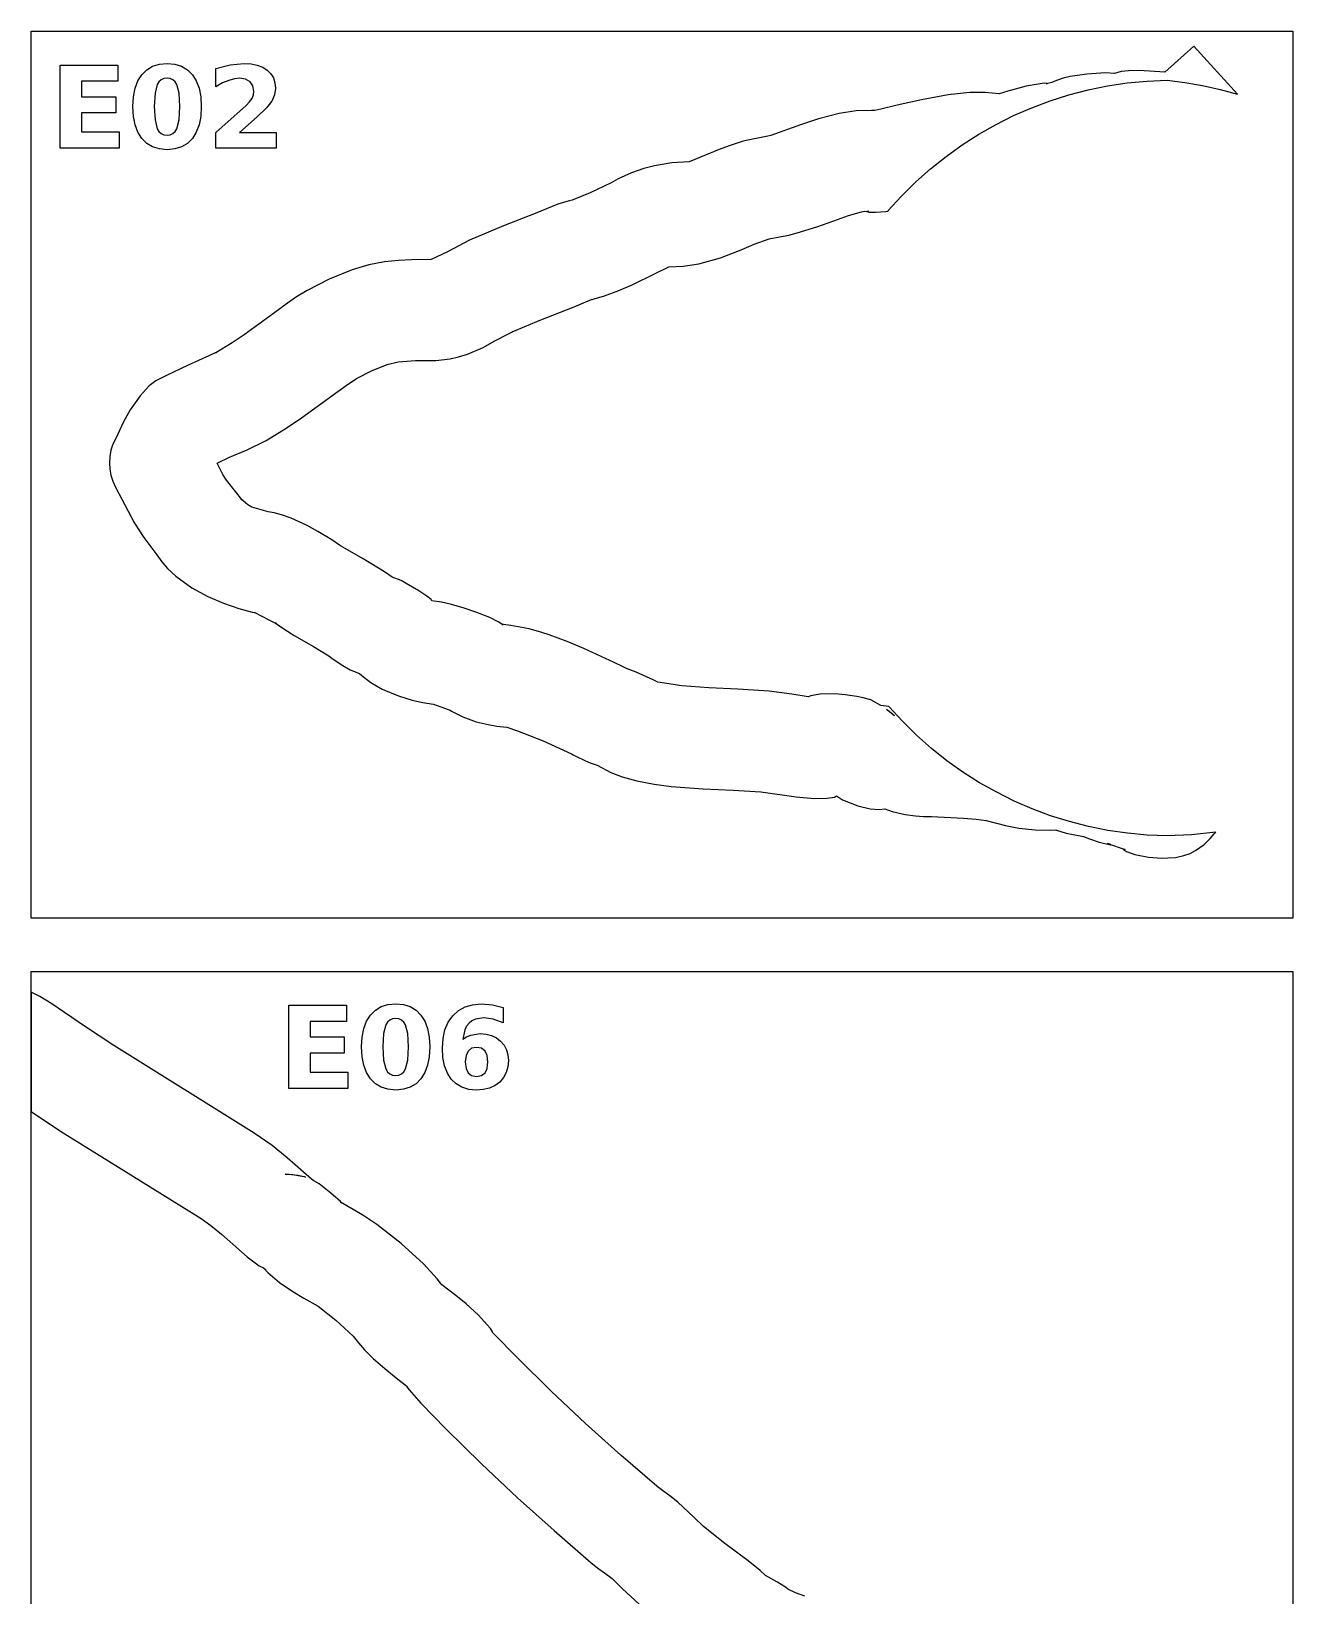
# Model space of a CAD drawing. Extents: x 1 to 512, y 1 to 4431.
# Drawn here: x 1.1 to 251.1, y 3021 to 3331 of the extents above; entities that cross this region are included whole.
import ezdxf

# ---------------------------------------------------------------- set-up
doc = ezdxf.new("R2010")
doc.units = 0

msp = doc.modelspace()

# ---------------------------------------------------------------- linework, layer by layer
at = {"layer": 'decoupage'}
for p, q in [((1.141, 3331.04), (251.141, 3331.04)), ((1.141, 3155.27), (1.141, 3331.04)), ((251.141, 3331.04), (251.141, 3155.27)), ((231.565, 3328.12), (225.78, 3322.938)), ((240.168, 3318.549), (231.565, 3328.12)), ((6.842, 3324.35), (18.297, 3324.35)), ((6.842, 3307.89), (6.842, 3324.35)), ((18.297, 3324.35), (18.297, 3321.15)), ((24.012, 3323.401453), (25.173, 3324.097375)), ((25.173, 3324.097375), (26.52, 3324.514859)), ((26.52, 3324.514859), (28.053, 3324.654)), ((28.053, 3324.654), (29.581328, 3324.514859)), ((29.581328, 3324.514859), (30.924875, 3324.097375)), ((30.924875, 3324.097375), (32.083734, 3323.401453)), ((37.733, 3323.68), (40.566, 3324.396)), ((40.566, 3324.396), (43.311, 3324.65)), ((43.311, 3324.65), (44.705234, 3324.568641)), ((44.705234, 3324.568641), (45.934375, 3324.324625)), ((45.934375, 3324.324625), (46.998328, 3323.918047)), ((46.998328, 3323.918047), (47.897, 3323.349)), ((18.297, 3321.15), (11.087, 3321.15)), ((11.087, 3321.15), (11.087, 3318.08)), ((21.714, 3319.739875), (22.26525, 3321.201328)), ((22.26525, 3321.201328), (23.037, 3322.427)), ((23.037, 3322.427), (24.012, 3323.401453)), ((26.442844, 3321.038453), (26.102, 3320.484)), ((26.88175, 3321.434375), (26.442844, 3321.038453)), ((27.418531, 3321.671859), (26.88175, 3321.434375)), ((28.053, 3321.751), (27.418531, 3321.671859)), ((28.68675, 3321.671859), (28.053, 3321.751)), ((29.2215, 3321.434375), (28.68675, 3321.671859)), ((29.65725, 3321.038453), (29.2215, 3321.434375)), ((29.994, 3320.484), (29.65725, 3321.038453)), ((32.083734, 3323.401453), (33.058, 3322.427)), ((33.058, 3322.427), (33.82975, 3321.201328)), ((33.82975, 3321.201328), (34.381, 3319.739875)), ((37.733, 3320.061), (37.733, 3323.68)), ((39.036625, 3320.793625), (37.733, 3320.061)), ((40.257, 3321.317), (39.036625, 3320.793625)), ((41.39025, 3321.639625), (40.257, 3321.317)), ((42.429, 3321.747), (41.39025, 3321.639625)), ((43.589375, 3321.57075), (42.429, 3321.747)), ((44.491, 3321.042), (43.589375, 3321.57075)), ((45.077375, 3320.223), (44.491, 3321.042)), ((47.897, 3323.349), (48.615672, 3322.634625)), ((48.615672, 3322.634625), (49.129125, 3321.792)), ((49.129125, 3321.792), (49.437266, 3320.821125)), ((49.437266, 3320.821125), (49.54, 3319.722)), ((201.9065, 3320.737875), (198.321, 3320.166)), ((202.489969, 3320.724422), (201.9065, 3320.737875)), ((203.399125, 3320.897125), (202.33, 3320.607)), ((202.33, 3320.607), (202.489969, 3320.724422)), ((204.352, 3321.32), (203.399125, 3320.897125)), ((205.656594, 3321.770969), (204.352, 3321.32)), ((207.02475, 3322.092), (205.656594, 3321.770969)), ((210.338, 3322.57), (207.02475, 3322.092)), ((214.050125, 3322.798), (210.338, 3322.57)), ((215.828, 3322.66), (214.050125, 3322.798)), ((214.436823, 3320.216657), (218.335367, 3320.796596)), ((217.133875, 3323.03775), (215.828, 3322.66)), ((218.627984, 3323.201125), (217.133875, 3323.03775)), ((218.335367, 3320.796596), (222.275571, 3321.169537)), ((220.686, 3323.243), (218.627984, 3323.201125)), ((225.78, 3322.938), (220.686, 3323.243)), ((222.275571, 3321.169537), (226.25, 3321.332)), ((226.25, 3321.332), (229.776094, 3320.887453)), ((229.776094, 3320.887453), (233.275, 3320.274625)), ((11.087, 3318.08), (17.867, 3318.08)), ((17.867, 3318.08), (17.867, 3314.87)), ((21.273, 3316.11), (21.38325, 3318.042734)), ((21.38325, 3318.042734), (21.714, 3319.739875)), ((25.664125, 3318.7695), (25.518, 3316.14)), ((26.102, 3320.484), (25.664125, 3318.7695)), ((30.431875, 3318.7695), (29.994, 3320.484)), ((30.578, 3316.14), (30.431875, 3318.7695)), ((34.381, 3319.739875), (34.71175, 3318.042734)), ((34.71175, 3318.042734), (34.822, 3316.11)), ((44.397, 3317.03125), (44.887, 3317.734)), ((44.887, 3317.734), (45.176375, 3318.442625)), ((45.273, 3319.179), (45.077375, 3320.223)), ((45.176375, 3318.442625), (45.273, 3319.179)), ((49.366125, 3318.42075), (48.845, 3317.208)), ((49.54, 3319.722), (49.366125, 3318.42075)), ((182.881, 3318.442), (177.568625, 3317.4315)), ((187.125891, 3318.901813), (182.881, 3318.442)), ((190.198625, 3318.90225), (187.125891, 3318.901813)), ((192.987, 3318.647), (190.198625, 3318.90225)), ((194.655, 3319.196875), (192.987, 3318.647)), ((198.321, 3320.166), (194.655, 3319.196875)), ((203.065508, 3317.269678), (206.794458, 3318.449716)), ((206.794458, 3318.449716), (210.587375, 3319.433203)), ((210.587375, 3319.433203), (214.436823, 3320.216657)), ((233.275, 3320.274625), (236.740906, 3319.494734)), ((236.740906, 3319.494734), (240.168, 3318.549)), ((17.867, 3314.87), (11.087, 3314.87)), ((11.087, 3314.87), (11.087, 3311.1)), ((21.38325, 3314.181344), (21.273, 3316.11)), ((25.518, 3316.14), (25.664125, 3313.480375)), ((30.431875, 3313.480375), (30.578, 3316.14)), ((30.578, 3316.14), (30.578, 3316.14)), ((34.822, 3316.11), (34.71175, 3314.181344)), ((34.822, 3316.11), (34.822, 3316.11)), ((37.689, 3311.01), (43.697, 3316.312)), ((43.697, 3316.312), (44.397, 3317.03125)), ((47.76775, 3315.85225), (45.924, 3314.099)), ((48.845, 3317.208), (47.76775, 3315.85225)), ((161.247, 3314.752), (157.188781, 3313.6635)), ((164.611875, 3315.253875), (161.247, 3314.752)), ((167.688, 3315.35), (164.611875, 3315.253875)), ((167.698, 3315.347), (167.688, 3315.35)), ((168.352, 3315.347), (167.698, 3315.347)), ((169.495, 3315.622), (168.352, 3315.347)), ((172.766, 3316.4), (169.495, 3315.622)), ((172.776, 3316.397), (172.766, 3316.4)), ((177.568625, 3317.4315), (172.776, 3316.397)), ((195.82925, 3314.333875), (199.40796, 3315.89657)), ((199.40796, 3315.89657), (203.065508, 3317.269678)), ((21.714, 3312.48575), (21.38325, 3314.181344)), ((22.26525, 3311.023031), (21.714, 3312.48575)), ((25.664125, 3313.480375), (26.102, 3311.741)), ((26.102, 3311.741), (26.442844, 3311.181297)), ((29.653312, 3311.181297), (29.994, 3311.741)), ((29.994, 3311.741), (30.431875, 3313.480375)), ((34.381, 3312.48575), (33.82975, 3311.023031)), ((34.71175, 3314.181344), (34.381, 3312.48575)), ((45.924, 3314.099), (42.407, 3311.01)), ((153.61075, 3312.46925), (147.698, 3310.383)), ((157.188781, 3313.6635), (153.61075, 3312.46925)), ((188.938086, 3310.65365), (192.336813, 3312.585074)), ((192.336813, 3312.585074), (195.82925, 3314.333875)), ((11.087, 3311.1), (18.539, 3311.1)), ((18.539, 3311.1), (18.539, 3307.89)), ((23.037, 3309.793), (22.26525, 3311.023031)), ((24.012, 3308.823641), (23.037, 3309.793)), ((25.173, 3308.131125), (24.012, 3308.823641)), ((26.442844, 3311.181297), (26.88175, 3310.781625)), ((26.88175, 3310.781625), (27.418531, 3310.541891)), ((27.418531, 3310.541891), (28.053, 3310.462)), ((28.053, 3310.462), (28.682813, 3310.541891)), ((28.682813, 3310.541891), (29.21625, 3310.781625)), ((29.21625, 3310.781625), (29.653312, 3311.181297)), ((32.083734, 3308.823641), (30.924875, 3308.131125)), ((33.058, 3309.793), (32.083734, 3308.823641)), ((33.82975, 3311.023031), (33.058, 3309.793)), ((37.689, 3307.89), (37.689, 3311.01)), ((42.407, 3311.01), (49.65, 3311.01)), ((49.65, 3311.01), (49.65, 3307.89)), ((139.461875, 3308.33375), (137.47, 3307.59)), ((142.044, 3309.178), (139.461875, 3308.33375)), ((142.845, 3309.373), (142.044, 3309.178)), ((145.466, 3309.899), (142.845, 3309.373)), ((147.091, 3310.235), (145.466, 3309.899)), ((147.698, 3310.383), (147.091, 3310.235)), ((182.4515, 3306.256859), (185.640503, 3308.543085)), ((185.640503, 3308.543085), (188.938086, 3310.65365)), ((18.539, 3307.89), (6.842, 3307.89)), ((26.52, 3307.715547), (25.173, 3308.131125)), ((28.053, 3307.577), (26.52, 3307.715547)), ((29.581328, 3307.715547), (28.053, 3307.577)), ((30.924875, 3308.131125), (29.581328, 3307.715547)), ((49.65, 3307.89), (37.689, 3307.89)), ((131.524, 3305.144), (128.117625, 3304.984375)), ((133.77475, 3306.0835), (131.524, 3305.144)), ((137.47, 3307.59), (133.77475, 3306.0835)), ((179.378513, 3303.798456), (182.4515, 3306.256859)), ((120.116, 3302.979), (117.471875, 3301.77325)), ((122.506072, 3303.824623), (120.116, 3302.979)), ((124.644203, 3304.408109), (122.506072, 3303.824623)), ((128.117625, 3304.984375), (124.644203, 3304.408109)), ((176.428977, 3301.171357), (179.378513, 3303.798456)), ((111.871, 3299.0165), (108.324, 3297.56)), ((116.057, 3301.016), (111.871, 3299.0165)), ((117.471875, 3301.77325), (116.057, 3301.016)), ((173.610327, 3298.379045), (176.428977, 3301.171357)), ((105.517, 3296.748), (101.003, 3294.924)), ((107.7365, 3297.44725), (105.517, 3296.748)), ((108.324, 3297.56), (107.7365, 3297.44725)), ((170.93, 3295.425), (173.610327, 3298.379045)), ((101.003, 3294.924), (94.72625, 3292.47525)), ((156.79875, 3292.288297), (160.177, 3293.480375)), ((160.177, 3293.480375), (163.12925, 3294.511766)), ((163.12925, 3294.511766), (165.702, 3295.25)), ((165.702, 3295.25), (166.33925, 3295.41425)), ((166.33925, 3295.41425), (167.101, 3295.355)), ((167.101, 3295.355), (166.753031, 3295.3)), ((166.753031, 3295.3), (167.2085, 3295.1925)), ((167.2085, 3295.1925), (168.459719, 3295.16375)), ((168.459719, 3295.16375), (170.499, 3295.345)), ((170.499, 3295.345), (170.9875, 3295.416875)), ((170.9875, 3295.416875), (170.93, 3295.425)), ((88.001, 3289.617), (83.622, 3287.35)), ((94.72625, 3292.47525), (88.001, 3289.617)), ((144.409, 3288.824), (147.368, 3289.875)), ((147.368, 3289.875), (149.458, 3290.297)), ((149.458, 3290.297), (151.247, 3290.666)), ((151.247, 3290.666), (152.948, 3291.068)), ((152.948, 3291.068), (156.79875, 3292.288297)), ((83.622, 3287.35), (80.414, 3285.8)), ((137.765, 3286.135), (141.83025, 3287.703375)), ((141.83025, 3287.703375), (144.409, 3288.824)), ((64.737, 3283.786), (60.190625, 3281.89925)), ((68.027922, 3284.780687), (64.737, 3283.786)), ((71.114375, 3285.35275), (68.027922, 3284.780687)), ((73.948641, 3285.634937), (71.114375, 3285.35275)), ((76.483, 3285.76), (73.948641, 3285.634937)), ((80.414, 3285.8), (76.483, 3285.76)), ((124.792, 3283.015), (127.478, 3284.375)), ((127.478, 3284.375), (130.302875, 3284.502375)), ((130.302875, 3284.502375), (133.460609, 3284.978141)), ((133.460609, 3284.978141), (137.765, 3286.135)), ((60.190625, 3281.89925), (55.798, 3279.663)), ((117.609859, 3279.681344), (120.219125, 3280.81375)), ((120.219125, 3280.81375), (124.792, 3283.015)), ((53.694156, 3278.393781), (51.90475, 3277.17125)), ((55.798, 3279.663), (53.694156, 3278.393781)), ((108.382, 3276.326), (112.294, 3277.922)), ((112.290141, 3277.896016), (112.705625, 3277.988625)), ((112.294, 3277.922), (112.290141, 3277.896016)), ((112.705625, 3277.988625), (114.765, 3278.617)), ((114.765, 3278.617), (117.609859, 3279.681344)), ((49.114, 3275.122), (43.342375, 3270.908375)), ((51.90475, 3277.17125), (49.114, 3275.122)), ((102.106, 3273.86725), (108.382, 3276.326)), ((92.909, 3269.625), (95.55675, 3270.997875)), ((95.55675, 3270.997875), (96.379344, 3271.426828)), ((96.379344, 3271.426828), (96.520699, 3271.505689)), ((96.427, 3271.467), (102.106, 3273.86725)), ((96.520699, 3271.505689), (96.427, 3271.467)), ((40.962391, 3269.283953), (37.708, 3267.321)), ((43.342375, 3270.908375), (40.962391, 3269.283953)), ((87.566, 3267.051), (90.71525, 3268.400625)), ((90.71525, 3268.400625), (92.909, 3269.625)), ((32.206, 3264.86), (27.948, 3262.802)), ((36.31825, 3266.743), (32.206, 3264.86)), ((37.588281, 3267.313344), (36.31825, 3266.743)), ((37.821285, 3267.402285), (37.588281, 3267.313344)), ((37.708, 3267.321), (37.821285, 3267.402285)), ((68.57025, 3263.724125), (71.691, 3265.02)), ((71.691, 3265.02), (73.882625, 3265.531875)), ((73.882625, 3265.531875), (77.257, 3265.764)), ((77.257, 3265.764), (81.2895, 3265.787625)), ((81.2895, 3265.787625), (84.187562, 3266.132859)), ((84.187562, 3266.132859), (85.821773, 3266.503881)), ((85.821773, 3266.503881), (87.566, 3267.051)), ((25.835375, 3261.785), (24.502828, 3260.749719)), ((27.948, 3262.802), (25.835375, 3261.785)), ((63.571625, 3260.867375), (65.568, 3262.195)), ((65.568, 3262.195), (68.57025, 3263.724125)), ((22.735, 3258.815), (20.747078, 3256.040719)), ((24.502828, 3260.749719), (22.735, 3258.815)), ((54.682125, 3254.42275), (60.673, 3258.783)), ((60.673, 3258.783), (63.571625, 3260.867375)), ((20.747078, 3256.040719), (19.393375, 3253.624)), ((19.393375, 3253.624), (17.872, 3250.362)), ((51.656828, 3252.37275), (54.682125, 3254.42275)), ((17.872, 3250.362), (17.325633, 3249.208189)), ((43.906625, 3248.08975), (47.687, 3249.971)), ((47.687, 3249.971), (51.656828, 3252.37275)), ((16.698836, 3246.77949), (16.6185, 3245.534625)), ((16.934562, 3248.009016), (16.698836, 3246.77949)), ((17.325633, 3249.208189), (16.934562, 3248.009016)), ((37.97, 3245.432), (40.439, 3246.615)), ((40.439, 3246.615), (43.906625, 3248.08975)), ((16.6185, 3245.534625), (16.693602, 3244.289432)), ((16.693602, 3244.289432), (16.924187, 3243.058922)), ((39.132, 3243.232), (37.97, 3245.432)), ((39.858875, 3242.067375), (39.132, 3243.232)), ((16.924187, 3243.058922), (17.310305, 3241.858107)), ((17.310305, 3241.858107), (17.852, 3240.702)), ((17.852, 3240.702), (21.623, 3233.567)), ((41.605, 3239.846), (39.858875, 3242.067375)), ((42.88525, 3238.276375), (41.605, 3239.846)), ((44.044156, 3237.204875), (42.661, 3238.365)), ((42.661, 3238.365), (42.971875, 3238.123203)), ((42.971875, 3238.123203), (42.88525, 3238.276375)), ((44.8245, 3236.713), (44.044156, 3237.204875)), ((48.068, 3235.793), (44.8245, 3236.713)), ((49.295625, 3235.5755), (48.068, 3235.793)), ((50.716109, 3235.197594), (49.295625, 3235.5755)), ((52.636, 3234.527), (50.716109, 3235.197594)), ((55.789125, 3233.073375), (52.636, 3234.527)), ((21.623, 3233.567), (23.446, 3230.683875)), ((23.446, 3230.683875), (26.025, 3227.308)), ((57.944, 3231.877), (55.789125, 3233.073375)), ((60.68975, 3230.266875), (57.944, 3231.877)), ((62.222, 3229.193), (60.68975, 3230.266875)), ((62.392, 3229.038), (62.222, 3229.193)), ((63.368, 3228.514), (62.392, 3229.038)), ((66.943625, 3226.502125), (63.368, 3228.514)), ((26.025, 3227.308), (27.02825, 3225.88675)), ((27.02825, 3225.88675), (28.147031, 3224.598437)), ((28.147031, 3224.598437), (29.803, 3223.054)), ((71.171, 3223.927), (66.943625, 3226.502125)), ((29.803, 3223.054), (32.949031, 3220.753109)), ((72.648, 3222.865), (71.171, 3223.927)), ((74.441625, 3222.2065), (72.648, 3222.865)), ((75.423, 3221.611), (74.441625, 3222.2065)), ((77.922875, 3220.166781), (75.423, 3221.611)), ((32.949031, 3220.753109), (36.1125, 3219.000375)), ((36.1125, 3219.000375), (39.236969, 3217.677203)), ((79.53625, 3219.10225), (77.922875, 3220.166781)), ((80.37525, 3218.437094), (79.53625, 3219.10225)), ((80.552, 3218.191), (80.37525, 3218.437094)), ((39.236969, 3217.677203), (42.266, 3216.665)), ((42.266, 3216.665), (44.887, 3215.949)), ((44.887, 3215.949), (45.388156, 3215.858375)), ((45.388156, 3215.858375), (45.342, 3215.917)), ((45.342, 3215.917), (48.35, 3214.339)), ((82.4615, 3217.87425), (80.552, 3218.191)), ((84.397531, 3217.4485), (82.4615, 3217.87425)), ((86.948, 3216.719), (84.397531, 3217.4485)), ((89.267625, 3215.947625), (86.948, 3216.719)), ((92.017, 3214.844), (89.267625, 3215.947625)), ((48.35, 3214.339), (49.65575, 3213.65375)), ((49.65575, 3213.65375), (49.484, 3213.78)), ((49.484, 3213.78), (50.5715, 3212.993375)), ((50.5715, 3212.993375), (53.267, 3211.261)), ((93.646375, 3214.011375), (92.017, 3214.844)), ((94.606, 3213.418), (93.646375, 3214.011375)), ((94.751, 3213.448), (94.48275, 3213.49975)), ((94.48275, 3213.49975), (94.606, 3213.418)), ((96.171125, 3213.281), (94.751, 3213.448)), ((99.827, 3212.616), (96.171125, 3213.281)), ((102.30475, 3211.921375), (99.827, 3212.616)), ((53.267, 3211.261), (57.060125, 3209.101875)), ((57.060125, 3209.101875), (60.08, 3207.29)), ((103.782, 3211.403), (102.30475, 3211.921375)), ((107.342734, 3210.110172), (103.782, 3211.403)), ((110.658125, 3208.720875), (107.342734, 3210.110172)), ((60.08, 3207.29), (60.702125, 3206.803875)), ((60.702125, 3206.803875), (62.549, 3205.567)), ((116.677, 3205.936), (110.658125, 3208.720875)), ((118.306, 3205.137), (116.677, 3205.936)), ((62.549, 3205.567), (64.35075, 3204.51925)), ((64.35075, 3204.51925), (66.193, 3203.776)), ((66.193, 3203.776), (66.96475, 3203.097016)), ((66.96475, 3203.097016), (68.41225, 3202.002625)), ((119.103, 3204.764), (118.306, 3205.137)), ((121.035, 3204.037), (119.103, 3204.764)), ((124.40275, 3202.511875), (121.035, 3204.037)), ((68.41225, 3202.002625), (70.678375, 3200.682672)), ((70.678375, 3200.682672), (73.906, 3199.327)), ((125.297, 3202.033), (124.40275, 3202.511875)), ((130.095562, 3201.312906), (125.297, 3202.033)), ((135.397, 3200.92225), (130.095562, 3201.312906)), ((141.163437, 3200.642219), (135.397, 3200.92225)), ((147.357, 3200.254), (141.163437, 3200.642219)), ((151.86625, 3199.683), (147.357, 3200.254)), ((155.138, 3199.154), (151.86625, 3199.683)), ((160.453484, 3199.728172), (157.401875, 3199.659375)), ((162.443826, 3199.562256), (160.453484, 3199.728172)), ((73.906, 3199.327), (76.612609, 3198.502031)), ((76.612609, 3198.502031), (78.695875, 3198.03875)), ((78.695875, 3198.03875), (80.836, 3197.685)), ((80.836, 3197.685), (83.746, 3196.641)), ((83.746, 3196.641), (84.131, 3196.492)), ((155.618328, 3199.350391), (155.138, 3199.154)), ((157.401875, 3199.659375), (155.618328, 3199.350391)), ((164.738, 3199.204), (162.443826, 3199.562256)), ((166.04, 3198.945), (164.738, 3199.204)), ((167.549, 3198.515), (166.04, 3198.945)), ((169.507, 3197.433), (167.549, 3198.515)), ((171.097, 3197.219), (169.507, 3197.433)), ((170.617, 3196.65), (170.904375, 3196.50225)), ((172.19, 3195.385), (170.617, 3196.65)), ((170.617, 3196.65), (170.617, 3196.65)), ((173.777847, 3194.290187), (171.097, 3197.219)), ((84.131, 3196.492), (84.443, 3196.272)), ((84.443, 3196.272), (86.648, 3195.157875)), ((86.648, 3195.157875), (89.33, 3194.208)), ((89.33, 3194.208), (91.656156, 3193.646062)), ((91.656156, 3193.646062), (93.42825, 3193.35375)), ((170.904375, 3196.50225), (171.752, 3195.834)), ((171.752, 3195.834), (172.19, 3195.385)), ((176.595117, 3191.522148), (173.777847, 3194.290187)), ((93.42825, 3193.35375), (95.383, 3193.128)), ((95.383, 3193.128), (97.502, 3192.427)), ((97.502, 3192.427), (102.57475, 3190.423)), ((102.57475, 3190.423), (108.213, 3187.825)), ((179.54147, 3188.918302), (176.595117, 3191.522148)), ((108.213, 3187.825), (108.223328, 3187.817313)), ((108.223328, 3187.817313), (108.515375, 3187.6735)), ((108.515375, 3187.6735), (109.486, 3187.198)), ((182.609562, 3186.482063), (179.54147, 3188.918302)), ((109.486, 3187.198), (111.732, 3186.155)), ((111.732, 3186.155), (113.303, 3185.576)), ((113.303, 3185.576), (116.010375, 3184.164625)), ((185.792054, 3184.216847), (182.609562, 3186.482063)), ((189.081602, 3182.12607), (185.792054, 3184.216847)), ((116.010375, 3184.164625), (118.255109, 3183.268484)), ((118.255109, 3183.268484), (121.168, 3182.472)), ((121.168, 3182.472), (124.590875, 3181.842318)), ((124.590875, 3181.842318), (127.927312, 3181.391922)), ((127.927312, 3181.391922), (134.31425, 3180.876875)), ((192.470864, 3180.213149), (189.081602, 3182.12607)), ((134.31425, 3180.876875), (140.275562, 3180.622641)), ((140.275562, 3180.622641), (145.758, 3180.325)), ((145.758, 3180.325), (152.701, 3179.311)), ((152.701, 3179.311), (156.361281, 3179.014141)), ((156.361281, 3179.014141), (158.88475, 3179.057125)), ((158.88475, 3179.057125), (160.322594, 3179.272047)), ((160.322594, 3179.272047), (160.726, 3179.491)), ((160.726, 3179.491), (161.887, 3178.743)), ((161.887, 3178.743), (164.930062, 3177.536187)), ((195.9525, 3178.4815), (192.470864, 3180.213149)), ((199.519167, 3176.934538), (195.9525, 3178.4815)), ((164.930062, 3177.536187), (167.38775, 3176.947)), ((167.38775, 3176.947), (169.195562, 3176.797312)), ((169.195562, 3176.797312), (170.289, 3176.909)), ((170.289, 3176.909), (171.76375, 3176.418)), ((171.76375, 3176.418), (174.32, 3175.837)), ((174.32, 3175.837), (176.413406, 3175.528563)), ((176.413406, 3175.528563), (177.997, 3175.42525)), ((177.997, 3175.42525), (179.58, 3175.438)), ((179.58, 3175.438), (185.90375, 3175.084375)), ((185.90375, 3175.084375), (188.373844, 3174.915859)), ((188.373844, 3174.915859), (190.369, 3174.628)), ((203.163523, 3175.57568), (199.519167, 3176.934538)), ((206.878228, 3174.408341), (203.163523, 3175.57568)), ((190.369, 3174.628), (194.210625, 3173.6465)), ((194.210625, 3173.6465), (196.889359, 3173.126125)), ((196.889359, 3173.126125), (200.084, 3172.803)), ((200.084, 3172.803), (203.1215, 3172.6855)), ((203.1215, 3172.6855), (204.197, 3172.763)), ((204.197, 3172.763), (204.338, 3172.703)), ((204.338, 3172.703), (206.267, 3172.147)), ((206.267, 3172.147), (209.652, 3171.469)), ((210.655937, 3173.435938), (206.878228, 3174.408341)), ((214.489312, 3172.661886), (210.655937, 3173.435938)), ((218.371008, 3172.089602), (214.489312, 3172.661886)), ((222.293685, 3171.722501), (218.371008, 3172.089602)), ((231.090375, 3171.788125), (226.25, 3171.564)), ((235.906, 3172.328), (231.090375, 3171.788125)), ((234.801078, 3171.055047), (235.542, 3172.001)), ((235.542, 3172.001), (235.906, 3172.328)), ((209.652, 3171.469), (210.862375, 3170.970125)), ((210.862375, 3170.970125), (212.81, 3170.364)), ((212.81, 3170.364), (214.99675, 3169.830125)), ((215.061969, 3169.867453), (214.443, 3170.098)), ((214.443, 3170.098), (217.933, 3168.887)), ((214.99675, 3169.830125), (215.114941, 3169.824186)), ((215.114941, 3169.824186), (215.061969, 3169.867453)), ((217.933, 3168.887), (217.598687, 3168.89775)), ((217.598687, 3168.89775), (218.2165, 3168.4945)), ((226.25, 3171.564), (222.293685, 3171.722501)), ((231.876609, 3168.653141), (233.600125, 3169.859625)), ((233.600125, 3169.859625), (234.801078, 3171.055047)), ((218.2165, 3168.4945), (219.848312, 3167.90375)), ((219.848312, 3167.90375), (222.556, 3167.352)), ((222.556, 3167.352), (225.225625, 3167.14375)), ((225.225625, 3167.14375), (226.414, 3167.252)), ((226.414, 3167.252), (227.8815, 3167.3235)), ((227.8815, 3167.3235), (229.568, 3167.674)), ((229.568, 3167.674), (230.79935, 3168.120252)), ((230.79935, 3168.120252), (231.876609, 3168.653141)), ((251.141, 3155.27), (1.141, 3155.27)), ((1.141, 3144.69), (251.141, 3144.69)), ((1.141, 2720.38), (1.141, 3144.69)), ((251.141, 3144.69), (251.141, 2720.38)), ((1.14, 3140.625), (1.138, 3140.62)), ((1.138, 3140.62), (1.138, 3116.96)), ((2.81875, 3139.717), (1.14, 3140.625)), ((5.237, 3138.263), (2.81875, 3139.717)), ((11.680375, 3133.889125), (5.237, 3138.263)), ((52.155, 3138), (63.609, 3138)), ((52.155, 3121.54), (52.155, 3138)), ((63.609, 3138), (63.609, 3134.79)), ((69.325, 3137.041453), (70.486, 3137.737375)), ((70.486, 3137.737375), (71.833, 3138.154859)), ((71.833, 3138.154859), (73.366, 3138.294)), ((73.366, 3138.294), (74.894328, 3138.154859)), ((74.894328, 3138.154859), (76.237875, 3137.737375)), ((76.237875, 3137.737375), (77.396734, 3137.041453)), ((85.791578, 3136.953438), (87.107375, 3137.68375)), ((87.107375, 3137.68375), (88.613484, 3138.121938)), ((88.613484, 3138.121938), (90.31, 3138.268)), ((90.31, 3138.268), (92.515, 3138.092)), ((92.515, 3138.092), (94.632, 3137.563)), ((63.609, 3134.79), (56.399, 3134.79)), ((56.399, 3134.79), (56.399, 3131.73)), ((67.027, 3133.379875), (67.57825, 3134.841328)), ((67.57825, 3134.841328), (68.35, 3136.067)), ((68.35, 3136.067), (69.325, 3137.041453)), ((71.755422, 3134.678609), (71.414, 3134.124)), ((72.194625, 3135.074875), (71.755422, 3134.678609)), ((72.731516, 3135.312703), (72.194625, 3135.074875)), ((73.366, 3135.392), (72.731516, 3135.312703)), ((73.999734, 3135.312703), (73.366, 3135.392)), ((74.534375, 3135.074875), (73.999734, 3135.312703)), ((74.969828, 3134.678609), (74.534375, 3135.074875)), ((75.306, 3134.124), (74.969828, 3134.678609)), ((77.396734, 3137.041453), (78.371, 3136.067)), ((78.371, 3136.067), (79.14275, 3134.841328)), ((79.14275, 3134.841328), (79.694, 3133.379875)), ((83.127875, 3133.1665), (83.768828, 3134.65825)), ((83.768828, 3134.65825), (84.666, 3135.931)), ((84.666, 3135.931), (85.791578, 3136.953438)), ((88.477234, 3134.894734), (87.896, 3134.432)), ((89.163375, 3135.225375), (88.477234, 3134.894734)), ((90.85, 3135.49), (89.163375, 3135.225375)), ((92.658, 3135.248), (90.85, 3135.49)), ((94.632, 3134.52), (92.658, 3135.248)), ((94.632, 3137.57), (94.632, 3134.52)), ((94.632, 3137.563), (94.632, 3137.57)), ((17.469, 3130.023), (11.680375, 3133.889125)), ((56.399, 3131.73), (63.179, 3131.73)), ((63.179, 3131.73), (63.179, 3128.52)), ((66.586, 3129.75), (66.69625, 3131.682734)), ((66.69625, 3131.682734), (67.027, 3133.379875)), ((70.976125, 3132.4095), (70.83, 3129.78)), ((71.414, 3134.124), (70.976125, 3132.4095)), ((75.743875, 3132.4095), (75.306, 3134.124)), ((75.89, 3129.78), (75.743875, 3132.4095)), ((79.694, 3133.379875), (80.02475, 3131.682734)), ((80.02475, 3131.682734), (80.135, 3129.75)), ((82.743234, 3131.45575), (83.127875, 3133.1665)), ((87.057625, 3133.12775), (86.661, 3131.312)), ((86.661, 3131.312), (87.419125, 3131.783125)), ((87.421641, 3133.843813), (87.057625, 3133.12775)), ((87.419125, 3131.783125), (88.238, 3132.117)), ((87.896, 3134.432), (87.421641, 3133.843813)), ((88.238, 3132.117), (90.09, 3132.392)), ((90.09, 3132.392), (91.290937, 3132.299734)), ((91.290937, 3132.299734), (92.36925, 3132.022875)), ((92.36925, 3132.022875), (93.324938, 3131.561328)), ((93.324938, 3131.561328), (94.158, 3130.915)), ((45.324, 3112.693), (17.469, 3130.023)), ((63.179, 3128.52), (56.399, 3128.52)), ((56.399, 3128.52), (56.399, 3124.75)), ((66.69625, 3127.821344), (66.586, 3129.75)), ((70.83, 3129.78), (70.976125, 3127.12125)), ((75.743875, 3127.12125), (75.89, 3129.78)), ((75.89, 3129.78), (75.89, 3129.78)), ((80.135, 3129.75), (80.02475, 3127.821344)), ((80.135, 3129.75), (80.135, 3129.75)), ((82.615, 3129.526), (82.743234, 3131.45575)), ((82.724516, 3127.649141), (82.615, 3129.526)), ((87.708, 3128.933), (87.294875, 3128.034375)), ((88.408375, 3129.478375), (87.708, 3128.933)), ((89.384, 3129.66), (88.408375, 3129.478375)), ((90.365625, 3129.478375), (89.384, 3129.66)), ((89.384, 3129.66), (89.384, 3129.66)), ((91.06, 3128.933), (90.365625, 3129.478375)), ((91.481625, 3128.034375), (91.06, 3128.933)), ((94.158, 3130.915), (94.837875, 3130.119063)), ((94.837875, 3130.119063), (95.3235, 3129.20875)), ((95.3235, 3129.20875), (95.614875, 3128.184063)), ((67.027, 3126.12575), (66.69625, 3127.821344)), ((67.57825, 3124.663031), (67.027, 3126.12575)), ((70.976125, 3127.12125), (71.414, 3125.382)), ((71.414, 3125.382), (71.755422, 3124.822297)), ((74.965891, 3124.822297), (75.306, 3125.382)), ((75.306, 3125.382), (75.743875, 3127.12125)), ((79.694, 3126.12575), (79.14275, 3124.663031)), ((80.02475, 3127.821344), (79.694, 3126.12575)), ((83.053125, 3125.998125), (82.724516, 3127.649141)), ((83.600922, 3124.573047), (83.053125, 3125.998125)), ((87.294875, 3128.034375), (87.157, 3126.772)), ((87.157, 3126.772), (87.294875, 3125.50675)), ((87.294875, 3125.50675), (87.708, 3124.6)), ((91.06, 3124.6), (91.481625, 3125.50675)), ((91.622, 3126.772), (91.481625, 3128.034375)), ((91.481625, 3125.50675), (91.622, 3126.772)), ((95.603813, 3125.788016), (95.27925, 3124.661625)), ((95.712, 3127.045), (95.603813, 3125.788016)), ((95.614875, 3128.184063), (95.712, 3127.045)), ((56.399, 3124.75), (63.852, 3124.75)), ((63.852, 3124.75), (63.852, 3121.54)), ((68.35, 3123.433), (67.57825, 3124.663031)), ((69.325, 3122.463797), (68.35, 3123.433)), ((70.486, 3121.771625), (69.325, 3122.463797)), ((71.755422, 3124.822297), (72.194625, 3124.422625)), ((72.194625, 3124.422625), (72.731516, 3124.182891)), ((72.731516, 3124.182891), (73.366, 3124.103)), ((73.366, 3124.103), (73.995797, 3124.182891)), ((73.995797, 3124.182891), (74.529125, 3124.422625)), ((74.529125, 3124.422625), (74.965891, 3124.822297)), ((77.396734, 3122.463797), (76.237875, 3121.771625)), ((78.371, 3123.433), (77.396734, 3122.463797)), ((79.14275, 3124.663031), (78.371, 3123.433)), ((84.368, 3123.374), (83.600922, 3124.573047)), ((85.340203, 3122.429), (84.368, 3123.374)), ((86.492875, 3121.754), (85.340203, 3122.429)), ((87.708, 3124.6), (88.408375, 3124.06225)), ((88.408375, 3124.06225), (89.384, 3123.883)), ((89.384, 3123.883), (90.365625, 3124.06225)), ((90.365625, 3124.06225), (91.06, 3124.6)), ((93.981, 3122.801), (93.041813, 3122.106688)), ((94.738313, 3123.665922), (93.981, 3122.801)), ((95.27925, 3124.661625), (94.738313, 3123.665922)), ((63.852, 3121.54), (52.155, 3121.54)), ((71.833, 3121.356391), (70.486, 3121.771625)), ((73.366, 3121.218), (71.833, 3121.356391)), ((74.894328, 3121.356391), (73.366, 3121.218)), ((76.237875, 3121.771625), (74.894328, 3121.356391)), ((87.826109, 3121.349), (86.492875, 3121.754)), ((89.34, 3121.214), (87.826109, 3121.349)), ((90.721313, 3121.313188), (89.34, 3121.214)), ((91.95525, 3121.61075), (90.721313, 3121.313188)), ((93.041813, 3122.106688), (91.95525, 3121.61075)), ((1.138, 3116.96), (6.938, 3113.059)), ((6.938, 3113.059), (34.776, 3095.743)), ((48.902875, 3110.228453), (45.324, 3112.693)), ((51.878, 3107.803375), (48.902875, 3110.228453)), ((56.68, 3103.552), (51.878, 3107.803375)), ((51.453, 3104.53), (51.746875, 3104.511422)), ((53.0025, 3104.39625), (51.453, 3104.53)), ((51.453, 3104.53), (51.453, 3104.53)), ((51.746875, 3104.511422), (52.73375, 3104.456375)), ((52.73375, 3104.456375), (54.02025, 3104.320891)), ((55.455, 3103.946), (53.0025, 3104.39625)), ((54.02025, 3104.320891), (55.213, 3104.061)), ((55.213, 3104.061), (55.455, 3103.946)), ((57.111, 3103.189), (56.68, 3103.552)), ((58.182, 3102.627), (57.111, 3103.189)), ((60.535, 3100.788), (58.182, 3102.627)), ((62.409625, 3099.11625), (60.535, 3100.788)), ((64.9635, 3097.510375), (62.395, 3098.988)), ((62.395, 3098.988), (62.629891, 3098.850187)), ((62.629891, 3098.850187), (62.409625, 3099.11625)), ((67.076406, 3096.262828), (64.9635, 3097.510375)), ((34.776, 3095.743), (36.741656, 3094.347641)), ((36.741656, 3094.347641), (38.80725, 3092.617875)), ((69.611, 3094.568), (67.076406, 3096.262828)), ((74.4395, 3090.784375), (69.611, 3094.568)), ((38.80725, 3092.617875), (43.938, 3088.178)), ((43.938, 3088.178), (46.334, 3086.35)), ((78.881, 3086.736), (74.4395, 3090.784375)), ((46.334, 3086.35), (47.151, 3085.952)), ((47.151, 3085.952), (47.701, 3085.491)), ((47.701, 3085.491), (47.654562, 3085.471359)), ((47.654562, 3085.471359), (48.04875, 3085.025625)), ((48.04875, 3085.025625), (50.336, 3083.073)), ((81.60775, 3083.77525), (78.881, 3086.736)), ((50.336, 3083.073), (52.941875, 3081.258938)), ((82.527, 3082.583), (81.60775, 3083.77525)), ((85.282125, 3080.465625), (82.527, 3082.583)), ((52.941875, 3081.258938), (55.15325, 3079.9365)), ((55.15325, 3079.9365), (57.965, 3078.348)), ((87.338766, 3078.813828), (85.282125, 3080.465625)), ((89.697, 3076.642), (87.338766, 3078.813828)), ((57.965, 3078.348), (61.496, 3075.57075)), ((92.11675, 3073.926875), (89.697, 3076.642)), ((61.496, 3075.57075), (64.916, 3072.462)), ((92.578125, 3073.258141), (92.11675, 3073.926875)), ((92.621, 3073.122), (92.578125, 3073.258141)), ((97.588, 3068.039), (92.621, 3073.122)), ((64.916, 3072.462), (65.9765, 3071.090875)), ((65.9765, 3071.090875), (67.165719, 3069.723609)), ((67.165719, 3069.723609), (68.891, 3067.997)), ((68.891, 3067.997), (71.175953, 3065.992266)), ((104.194656, 3061.511734), (97.588, 3068.039)), ((71.175953, 3065.992266), (73.117125, 3064.457125)), ((73.117125, 3064.457125), (75.592, 3062.508)), ((75.592, 3062.508), (75.592375, 3062.421688)), ((75.592375, 3062.421688), (76.015, 3061.80625)), ((76.015, 3061.80625), (78.334, 3059.171)), ((111.00025, 3055.131375), (104.194656, 3061.511734)), ((78.334, 3059.171), (83.33, 3054.059)), ((83.33, 3054.059), (90.342047, 3047.131188)), ((117.977219, 3048.866328), (111.00025, 3055.131375)), ((125.098, 3042.685), (117.977219, 3048.866328)), ((90.342047, 3047.131188), (97.495375, 3040.42425)), ((125.1985, 3042.647), (124.891844, 3042.87375)), ((124.891844, 3042.87375), (125.098, 3042.685)), ((126.484, 3041.679), (125.1985, 3042.647)), ((127.70925, 3040.80875), (126.484, 3041.679)), ((97.495375, 3040.42425), (104.758016, 3033.902938)), ((129.281, 3039.538), (127.70925, 3040.80875)), ((132.424375, 3036.5715), (129.281, 3039.538)), ((134.349, 3034.703), (132.424375, 3036.5715)), ((104.758016, 3033.902938), (112.098, 3027.532)), ((138.607625, 3031.352), (134.349, 3034.703)), ((143.23, 3027.896), (138.607625, 3031.352)), ((112.098, 3027.532), (113.607, 3026.330875)), ((113.607, 3026.330875), (114.732, 3025.54)), ((145.57375, 3026.01125), (143.23, 3027.896)), ((114.732, 3025.54), (116.254, 3024.392)), ((116.254, 3024.392), (118.316875, 3022.341125)), ((146.665, 3025.001), (145.57375, 3026.01125)), ((148.886, 3023.767), (146.665, 3025.001)), ((150.60025, 3022.661875), (148.886, 3023.767)), ((118.316875, 3022.341125), (121.6, 3019.34)), ((151.056, 3022.273), (150.60025, 3022.661875)), ((152.600391, 3021.564281), (151.056, 3022.273)), ((154.460625, 3020.89775), (152.600391, 3021.564281))]:
    msp.add_line(p, q, dxfattribs=at)

doc.saveas('drawing.dxf')
